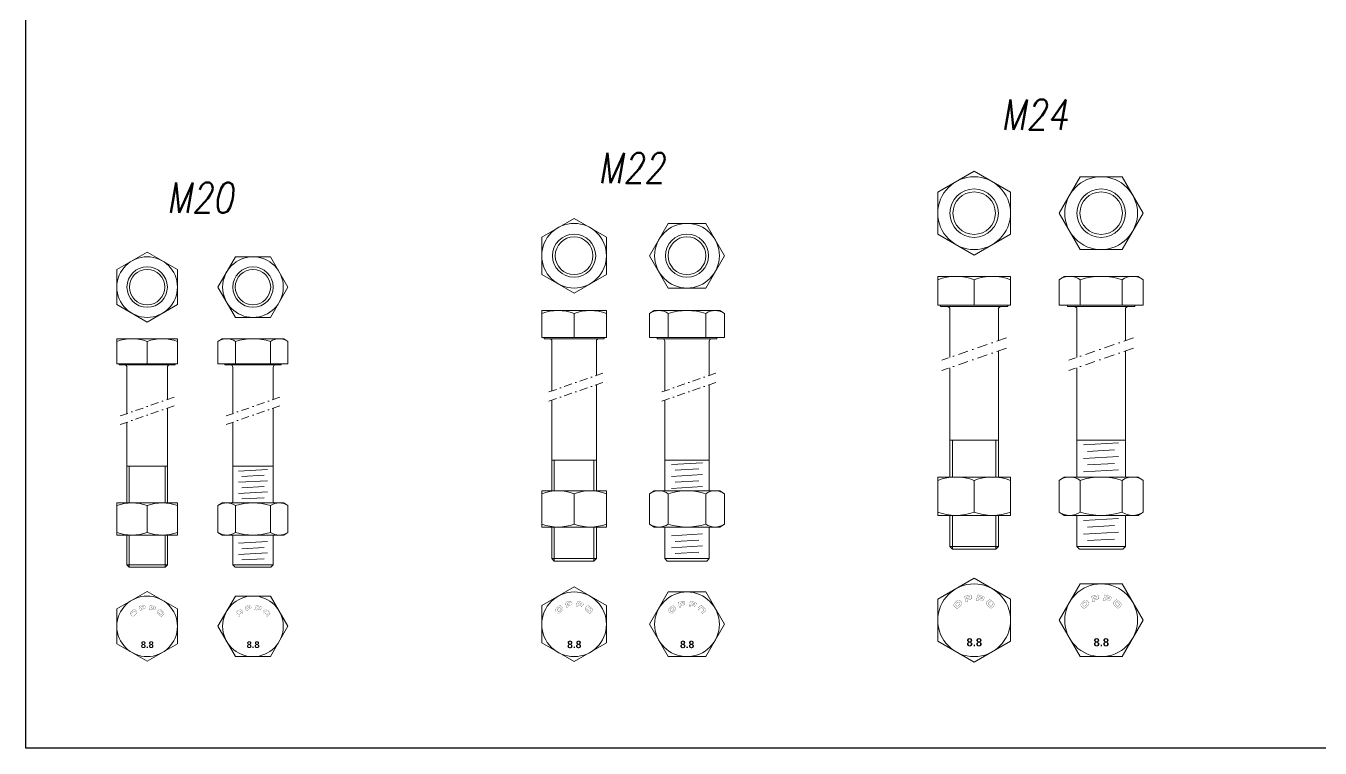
# Model space of a CAD drawing. Header units: millimetres. Extents: x -6949 to 305728, y -55091 to 76684.
# Drawn here: x 452 to 1093, y -47942 to -47584 of the extents above; entities that cross this region are included whole.
import ezdxf
from ezdxf.enums import TextEntityAlignment as Align

# ---------------------------------------------------------------- set-up
doc = ezdxf.new("R2010")
doc.units = ezdxf.units.MM
doc.linetypes.add('TRATTO-PUNTO', pattern=[1, 0.5, -0.25, 0, -0.25])
doc.layers.add('bulloni', color=5, linetype='Continuous', lineweight=18)
doc.styles.add('NEGATIVO', font='swissbo.ttf', dxfattribs={"width": 0.8, "oblique": 10})
doc.styles.add('ROMANS', font='romans.shx', dxfattribs={"width": 0.8, "oblique": 10})

msp = doc.modelspace()

# ---------------------------------------------------------------- linework, layer by layer
at = {"color": 251}
msp.add_lwpolyline([(452.3171, -47226.7957), (1779.3608, -47226.7957), (1779.3608, -47941.7281), (452.3171, -47941.7281)], close=True, dxfattribs=at)
at = {"layer": 'bulloni'}
for p, q in [((939.4185, -47708.2279), (903.4185, -47708.2279)), ((903.4185, -47708.2279), (903.4185, -47722.5613)), ((921.4185, -47709.9031), (921.4185, -47722.5613)), ((939.4185, -47708.2279), (939.4185, -47722.5613)), ((965.9735, -47708.2279), (963.4555, -47709.9031)), ((963.4555, -47709.9031), (963.4555, -47722.5613)), ((1002.5068, -47708.2279), (965.9735, -47708.2279)), ((973.8478, -47722.5613), (973.8478, -47709.9031)), ((994.6324, -47709.9031), (994.6324, -47722.5613)), ((1002.5068, -47708.2279), (1005.0247, -47709.9031)), ((1005.0247, -47709.9031), (1005.0247, -47722.5613)), ((939.4185, -47722.5613), (903.4185, -47722.5613)), ((904.7519, -47722.5613), (904.7519, -47723.2279)), ((938.0852, -47723.2279), (904.7519, -47723.2279)), ((938.0852, -47722.5613), (938.0852, -47723.2279)), ((1005.0247, -47722.5613), (963.4555, -47722.5613)), ((967.5735, -47722.5613), (967.5735, -47723.2279)), ((1000.9068, -47723.2279), (967.5735, -47723.2279)), ((1000.9068, -47722.5613), (1000.9068, -47723.2279)), ((739.5254, -47725.1413), (707.5254, -47725.1413)), ((707.5254, -47725.1413), (707.5254, -47738.5487)), ((723.5254, -47726.6303), (723.5254, -47738.5487)), ((739.5254, -47725.1413), (739.5254, -47738.5487)), ((763.1298, -47725.1413), (760.8916, -47726.6303)), ((760.8916, -47726.6303), (760.8916, -47738.5487)), ((795.6039, -47725.1413), (763.1298, -47725.1413)), ((770.1292, -47738.5487), (770.1292, -47726.6303)), ((788.6044, -47726.6303), (788.6044, -47738.5487)), ((795.6039, -47725.1413), (797.842, -47726.6303)), ((797.842, -47726.6303), (797.842, -47738.5487)), ((909.4185, -47748.3706), (909.4185, -47724.5613)), ((933.4185, -47740.0484), (933.4185, -47724.5613)), ((972.2401, -47748.3706), (972.2401, -47724.5613)), ((996.2401, -47740.0484), (996.2401, -47724.5613)), ((527.3099, -47739.0979), (497.3099, -47739.0979)), ((497.3099, -47739.0979), (497.3099, -47751.5424)), ((512.3099, -47740.4939), (512.3099, -47751.5424)), ((527.3099, -47739.0979), (527.3099, -47751.5424)), ((549.439, -47739.0979), (547.3407, -47740.4939)), ((547.3407, -47740.4939), (547.3407, -47751.5424)), ((579.8834, -47739.0979), (549.439, -47739.0979)), ((556.0009, -47751.5424), (556.0009, -47740.4939)), ((573.3215, -47740.4939), (573.3215, -47751.5424)), ((579.8834, -47739.0979), (581.9817, -47740.4939)), ((581.9817, -47740.4939), (581.9817, -47751.5424)), ((739.5254, -47738.5487), (707.5254, -47738.5487)), ((708.7106, -47738.5487), (708.7106, -47739.1413)), ((738.3402, -47739.1413), (708.7106, -47739.1413)), ((712.5254, -47764.9392), (712.5254, -47740.3264)), ((734.5254, -47757.3105), (734.5254, -47740.3264)), ((738.3402, -47738.5487), (738.3402, -47739.1413)), ((797.842, -47738.5487), (760.8916, -47738.5487)), ((764.552, -47738.5487), (764.552, -47739.1413)), ((794.1816, -47739.1413), (764.552, -47739.1413)), ((768.3668, -47764.9392), (768.3668, -47740.3264)), ((790.3668, -47757.3105), (790.3668, -47740.3264)), ((794.1816, -47738.5487), (794.1816, -47739.1413)), ((933.4185, -47807.5535), (933.4185, -47745.188)), ((996.2401, -47807.5535), (996.2401, -47745.188)), ((527.3099, -47751.5424), (497.3099, -47751.5424)), ((498.421, -47751.5424), (498.421, -47752.0979)), ((526.1988, -47752.0979), (498.421, -47752.0979)), ((502.3099, -47776.1751), (502.3099, -47753.209)), ((522.3099, -47769.24), (522.3099, -47753.209)), ((526.1988, -47751.5424), (526.1988, -47752.0979)), ((581.9817, -47751.5424), (547.3407, -47751.5424)), ((550.7723, -47751.5424), (550.7723, -47752.0979)), ((578.5501, -47752.0979), (550.7723, -47752.0979)), ((554.6612, -47776.1751), (554.6612, -47753.209)), ((574.6612, -47769.24), (574.6612, -47753.209)), ((578.5501, -47751.5424), (578.5501, -47752.0979)), ((909.4185, -47807.5535), (909.4185, -47753.5103)), ((972.2401, -47807.5535), (972.2401, -47753.5103)), ((734.5254, -47814.3196), (734.5254, -47761.8791)), ((790.3668, -47814.3196), (790.3668, -47761.8791)), ((522.3099, -47820.3276), (522.3099, -47773.523)), ((574.6612, -47820.3276), (574.6612, -47773.523)), ((712.5254, -47814.3196), (712.5254, -47769.5078)), ((768.3668, -47814.3196), (768.3668, -47769.5078)), ((502.3099, -47820.3276), (502.3099, -47780.4582)), ((554.6612, -47820.3276), (554.6612, -47780.4582)), ((933.4185, -47789.2279), (909.4185, -47789.2279)), ((910.7519, -47807.5535), (910.7519, -47789.2279)), ((932.0852, -47807.5535), (932.0852, -47789.2279)), ((996.2401, -47789.2279), (972.2401, -47789.2279)), ((975.5735, -47791.6711), (992.9068, -47790.7016)), ((977.5735, -47794.8925), (990.9068, -47794.1468)), ((734.5254, -47799.1413), (712.5254, -47799.1413)), ((713.7106, -47814.3196), (713.7106, -47799.1413)), ((733.3402, -47814.3196), (733.3402, -47799.1413)), ((790.3668, -47799.1413), (768.3668, -47799.1413)), ((771.6631, -47801.3129), (787.0705, -47800.4512)), ((975.5735, -47798.3377), (992.9068, -47797.3683)), ((977.5735, -47801.5592), (990.9068, -47800.8135)), ((522.3099, -47802.0979), (502.3099, -47802.0979)), ((503.421, -47820.3276), (503.421, -47802.0979)), ((521.1988, -47820.3276), (521.1988, -47802.0979)), ((574.6612, -47802.0979), (554.6612, -47802.0979)), ((557.439, -47804.611), (571.8834, -47803.8032)), ((559.1056, -47807.2956), (570.2168, -47806.6741)), ((771.6631, -47807.2388), (787.0705, -47806.3771)), ((773.4409, -47804.1764), (785.2927, -47803.5136)), ((975.5735, -47805.0044), (992.9068, -47804.0349)), ((557.439, -47810.1666), (571.8834, -47809.3587)), ((559.1056, -47812.8512), (570.2168, -47812.2297)), ((771.6631, -47813.1648), (787.0705, -47812.303)), ((773.4409, -47810.1024), (785.2927, -47809.4395)), ((939.4185, -47807.5535), (903.4185, -47807.5535)), ((903.4185, -47807.5535), (903.4185, -47826.5535)), ((921.4185, -47809.2287), (921.4185, -47824.8783)), ((939.4185, -47807.5535), (939.4185, -47826.5535)), ((965.9735, -47807.5535), (963.4555, -47809.2287)), ((963.4555, -47809.2287), (963.4555, -47824.8783)), ((1002.5068, -47807.5535), (965.9735, -47807.5535)), ((973.8478, -47824.8783), (973.8478, -47809.2287)), ((994.6324, -47809.2287), (994.6324, -47824.8783)), ((1002.5068, -47807.5535), (1005.0247, -47809.2287)), ((1005.0247, -47809.2287), (1005.0247, -47824.8783)), ((557.439, -47815.7222), (571.8834, -47814.9143)), ((559.1056, -47818.4067), (570.2168, -47817.7853)), ((739.5254, -47814.3196), (707.5254, -47814.3196)), ((707.5254, -47814.3196), (707.5254, -47832.3196)), ((723.5254, -47815.8086), (723.5254, -47830.8305)), ((739.5254, -47814.3196), (739.5254, -47832.3196)), ((763.1298, -47814.3196), (760.8916, -47815.8086)), ((760.8916, -47815.8086), (760.8916, -47830.8305)), ((795.6039, -47814.3196), (763.1298, -47814.3196)), ((770.1292, -47830.8305), (770.1292, -47815.8086)), ((788.6044, -47815.8086), (788.6044, -47830.8305)), ((795.6039, -47814.3196), (797.842, -47815.8086)), ((797.842, -47815.8086), (797.842, -47830.8305)), ((527.3099, -47820.3276), (497.3099, -47820.3276)), ((497.3099, -47820.3276), (497.3099, -47836.3276)), ((512.3099, -47821.7236), (512.3099, -47834.9316)), ((527.3099, -47820.3276), (527.3099, -47836.3276)), ((549.439, -47820.3276), (547.3407, -47821.7236)), ((547.3407, -47821.7236), (547.3407, -47834.9316)), ((579.8834, -47820.3276), (549.439, -47820.3276)), ((556.0009, -47834.9316), (556.0009, -47821.7236)), ((573.3215, -47821.7236), (573.3215, -47834.9316)), ((579.8834, -47820.3276), (581.9817, -47821.7236)), ((581.9817, -47821.7236), (581.9817, -47834.9316)), ((939.4185, -47826.5535), (903.4185, -47826.5535)), ((909.4185, -47841.8946), (909.4185, -47826.5535)), ((910.7519, -47843.2279), (910.7519, -47826.5535)), ((932.0852, -47843.2279), (932.0852, -47826.5535)), ((933.4185, -47841.8946), (933.4185, -47826.5535)), ((965.9735, -47826.5535), (963.4555, -47824.8783)), ((1002.5068, -47826.5535), (965.9735, -47826.5535)), ((972.2401, -47841.8946), (972.2401, -47826.5535)), ((996.2401, -47841.8946), (996.2401, -47826.5535)), ((1002.5068, -47826.5535), (1005.0247, -47824.8783)), ((739.5254, -47832.3196), (707.5254, -47832.3196)), ((712.5254, -47847.9561), (712.5254, -47832.3196)), ((713.7106, -47849.1413), (713.7106, -47832.3196)), ((733.3402, -47849.1413), (733.3402, -47832.3196)), ((734.5254, -47847.9561), (734.5254, -47832.3196)), ((763.1298, -47832.3196), (760.8916, -47830.8305)), ((795.6039, -47832.3196), (763.1298, -47832.3196)), ((768.3668, -47847.9561), (768.3668, -47832.3196)), ((790.3668, -47847.9561), (790.3668, -47832.3196)), ((795.6039, -47832.3196), (797.842, -47830.8305)), ((975.5735, -47829.1195), (992.9068, -47828.15)), ((977.5735, -47832.341), (990.9068, -47831.5952)), ((527.3099, -47836.3276), (497.3099, -47836.3276)), ((502.3099, -47850.9868), (502.3099, -47836.3276)), ((503.421, -47852.0979), (503.421, -47836.3276)), ((521.1988, -47852.0979), (521.1988, -47836.3276)), ((522.3099, -47850.9868), (522.3099, -47836.3276)), ((549.439, -47836.3276), (547.3407, -47834.9316)), ((579.8834, -47836.3276), (549.439, -47836.3276)), ((554.6612, -47850.9868), (554.6612, -47836.3276)), ((574.6612, -47850.9868), (574.6612, -47836.3276)), ((579.8834, -47836.3276), (581.9817, -47834.9316)), ((771.6631, -47836.6004), (787.0705, -47835.7387)), ((773.4409, -47839.464), (785.2927, -47838.8011)), ((975.5735, -47835.7862), (992.9068, -47834.8167)), ((977.5735, -47839.0076), (990.9068, -47838.2619)), ((557.439, -47840.3409), (571.8834, -47839.533)), ((557.439, -47845.8964), (571.8834, -47845.0885)), ((559.1056, -47843.0254), (570.2168, -47842.404)), ((771.6631, -47842.5263), (787.0705, -47841.6646)), ((773.4409, -47845.3899), (785.2927, -47844.727)), ((910.7519, -47843.2279), (909.4185, -47841.8946)), ((933.4185, -47841.8946), (909.4185, -47841.8946)), ((932.0852, -47843.2279), (910.7519, -47843.2279)), ((933.4185, -47841.8946), (932.0852, -47843.2279)), ((973.5735, -47843.2279), (972.2401, -47841.8946)), ((996.2401, -47841.8946), (972.2401, -47841.8946)), ((994.9068, -47843.2279), (973.5735, -47843.2279)), ((996.2401, -47841.8946), (994.9068, -47843.2279)), ((503.421, -47852.0979), (502.3099, -47850.9868)), ((522.3099, -47850.9868), (502.3099, -47850.9868)), ((521.1988, -47852.0979), (503.421, -47852.0979)), ((522.3099, -47850.9868), (521.1988, -47852.0979)), ((555.7723, -47852.0979), (554.6612, -47850.9868)), ((574.6612, -47850.9868), (554.6612, -47850.9868)), ((573.5501, -47852.0979), (555.7723, -47852.0979)), ((559.1056, -47848.581), (570.2168, -47847.9595)), ((574.6612, -47850.9868), (573.5501, -47852.0979)), ((713.7106, -47849.1413), (712.5254, -47847.9561)), ((734.5254, -47847.9561), (712.5254, -47847.9561)), ((733.3402, -47849.1413), (713.7106, -47849.1413)), ((734.5254, -47847.9561), (733.3402, -47849.1413)), ((769.552, -47849.1413), (768.3668, -47847.9561)), ((790.3668, -47847.9561), (768.3668, -47847.9561)), ((789.1816, -47849.1413), (769.552, -47849.1413)), ((790.3668, -47847.9561), (789.1816, -47849.1413))]:
    msp.add_line(p, q, dxfattribs=at)
at = {"layer": 'bulloni', "linetype": 'TRATTO-PUNTO', "ltscale": 10}
for p, q in [((937.4185, -47738.6614), (905.4185, -47749.7577)), ((1000.2401, -47738.6614), (968.2401, -47749.7577)), ((937.4185, -47743.801), (905.4185, -47754.8973)), ((1000.2401, -47743.801), (968.2401, -47754.8973))]:
    msp.add_line(p, q, dxfattribs=at)
at = {"layer": 'bulloni', "linetype": 'TRATTO-PUNTO', "ltscale": 8}
for p, q in [((737.7476, -47756.1932), (709.3032, -47766.0566)), ((793.589, -47756.1932), (765.1446, -47766.0566)), ((737.7476, -47760.7618), (709.3032, -47770.6251)), ((793.589, -47760.7618), (765.1446, -47770.6251)), ((525.6432, -47768.0841), (498.9765, -47777.331)), ((577.9945, -47768.0841), (551.3279, -47777.331)), ((525.6432, -47772.3671), (498.9765, -47781.614)), ((577.9945, -47772.3671), (551.3279, -47781.614))]:
    msp.add_line(p, q, dxfattribs=at)
at = {"layer": 'bulloni'}
for points in [[(921.4185, -47697.7394), (939.4185, -47687.3471), (939.4185, -47666.5625), (921.4185, -47656.1702), (903.4185, -47666.5625), (903.4185, -47687.3471)], [(963.4555, -47676.9548), (973.8478, -47694.9548), (994.6324, -47694.9548), (1005.0247, -47676.9548), (994.6324, -47658.9548), (973.8478, -47658.9548)], [(723.5254, -47716.4848), (739.5254, -47707.2472), (739.5254, -47688.772), (723.5254, -47679.5344), (707.5254, -47688.772), (707.5254, -47707.2472)], [(760.8916, -47698.0096), (770.1292, -47714.0096), (788.6044, -47714.0096), (797.842, -47698.0096), (788.6044, -47682.0096), (770.1292, -47682.0096)], [(512.3099, -47730.8575), (527.3099, -47722.1972), (527.3099, -47704.8767), (512.3099, -47696.2165), (497.3099, -47704.8767), (497.3099, -47722.1972)], [(547.3407, -47713.537), (556.0009, -47728.537), (573.3215, -47728.537), (581.9817, -47713.537), (573.3215, -47698.537), (556.0009, -47698.537)], [(921.4185, -47899.2324), (939.4185, -47888.8401), (939.4185, -47868.0555), (921.4185, -47857.6632), (903.4185, -47868.0555), (903.4185, -47888.8401)], [(512.3099, -47898.7683), (527.3099, -47890.108), (527.3099, -47872.7875), (512.3099, -47864.1273), (497.3099, -47872.7875), (497.3099, -47890.108)], [(723.5254, -47898.923), (739.5254, -47889.6854), (739.5254, -47871.2102), (723.5254, -47861.9726), (707.5254, -47871.2102), (707.5254, -47889.6854)], [(760.8916, -47880.4478), (770.1292, -47896.4478), (788.6044, -47896.4478), (797.842, -47880.4478), (788.6044, -47864.4478), (770.1292, -47864.4478)], [(963.4555, -47878.4478), (973.8478, -47896.4478), (994.6324, -47896.4478), (1005.0247, -47878.4478), (994.6324, -47860.4478), (973.8478, -47860.4478)], [(547.3407, -47881.4478), (556.0009, -47896.4478), (573.3215, -47896.4478), (581.9817, -47881.4478), (573.3215, -47866.4478), (556.0009, -47866.4478)]]:
    msp.add_lwpolyline(points, close=True, dxfattribs=at)
for points, const_width in [([(508.9373, -47873.8688), (509.638, -47873.6811), (509.4821, -47873.0991), (510.8941, -47872.7207), (511.1999, -47872.5692), (511.3476, -47872.3451), (511.3918, -47872.0791), (511.3552, -47871.8116), (511.3003, -47871.6068), (511.1839, -47871.3029), (510.9881, -47871.0898), (510.6865, -47870.9975), (510.2488, -47871.0452), (508.3192, -47871.5622), (508.9373, -47873.8688)], 0.0904), ([(513.2142, -47873.2573), (513.9149, -47873.445), (514.0709, -47872.8631), (515.4825, -47873.2413), (515.8235, -47873.2631), (516.0635, -47873.1429), (516.2348, -47872.9346), (516.3363, -47872.6845), (516.3912, -47872.4797), (516.4428, -47872.1584), (516.3798, -47871.876), (516.1643, -47871.6451), (515.7614, -47871.4676), (513.8323, -47870.9507), (513.2142, -47873.2573)], 0.0904), ([(561.2886, -47873.8688), (561.9893, -47873.6811), (561.8334, -47873.0991), (563.2454, -47872.7207), (563.5513, -47872.5692), (563.699, -47872.3451), (563.7432, -47872.0791), (563.7065, -47871.8116), (563.6516, -47871.6068), (563.5352, -47871.3029), (563.3394, -47871.0898), (563.0378, -47870.9975), (562.6001, -47871.0452), (560.6706, -47871.5622), (561.2886, -47873.8688)], 0.0904), ([(565.5655, -47873.2573), (566.2663, -47873.445), (566.4222, -47872.8631), (567.8338, -47873.2413), (568.1748, -47873.2631), (568.4148, -47873.1429), (568.5861, -47872.9346), (568.6877, -47872.6845), (568.7426, -47872.4797), (568.7941, -47872.1584), (568.7311, -47871.876), (568.5157, -47871.6451), (568.1127, -47871.4676), (566.1836, -47870.9507), (565.5655, -47873.2573)], 0.0904), ([(717.701, -47872.1154), (717.9787, -47872.5147), (718.0302, -47872.8792), (717.8742, -47873.2436), (717.562, -47873.6255), (716.6418, -47874.5456), (716.2599, -47874.8578), (715.8952, -47875.0143), (715.5225, -47874.9709), (715.1318, -47874.6847), (714.5675, -47874.1204), (714.2813, -47873.7297), (714.2376, -47873.3567), (714.394, -47872.9919), (714.7151, -47872.6189), (715.6352, -47871.6987), (716.0082, -47871.3777), (716.3727, -47871.2216), (716.7374, -47871.2735), (717.1367, -47871.5512), (717.701, -47872.1154)], 0.0994), ([(719.8156, -47872.1109), (720.5863, -47871.9044), (720.4148, -47871.2642), (721.9681, -47870.848), (722.3045, -47870.6814), (722.4669, -47870.4348), (722.5156, -47870.1423), (722.4752, -47869.848), (722.4148, -47869.6227), (722.2868, -47869.2884), (722.0715, -47869.0541), (721.7397, -47868.9524), (721.2582, -47869.0049), (719.1357, -47869.5737), (719.8156, -47872.1109)], 0.0994), ([(720.0718, -47869.9839), (721.2219, -47869.6758), (721.5017, -47869.6768), (721.6298, -47869.871), (721.6553, -47869.9662), (721.65, -47870.1836), (721.4707, -47870.3207), (720.2497, -47870.6479), (720.0718, -47869.9839)], 0.0994), ([(724.5202, -47871.4382), (725.291, -47871.6448), (725.4625, -47871.0046), (727.0153, -47871.4207), (727.3904, -47871.4447), (727.6544, -47871.3124), (727.8428, -47871.0833), (727.9545, -47870.8082), (728.0149, -47870.5828), (728.0716, -47870.2295), (728.0023, -47869.9189), (727.7653, -47869.6648), (727.322, -47869.4695), (725.2, -47868.901), (724.5202, -47871.4382)], 0.0994), ([(725.8055, -47869.7243), (726.9552, -47870.0324), (727.197, -47870.1732), (727.2113, -47870.4055), (727.1858, -47870.5007), (727.0725, -47870.6864), (726.8487, -47870.7154), (725.6276, -47870.3883), (725.8055, -47869.7243)], 0.0994), ([(729.2756, -47872.0437), (728.9979, -47872.443), (728.9464, -47872.8075), (729.1024, -47873.1719), (729.4146, -47873.5538), (730.3348, -47874.4739), (730.7167, -47874.7861), (731.0815, -47874.9426), (731.4541, -47874.8992), (731.8448, -47874.613), (732.4091, -47874.0487), (732.6953, -47873.658), (732.739, -47873.285), (732.5826, -47872.9202), (732.2615, -47872.5472), (731.3414, -47871.627), (730.9684, -47871.306), (730.6039, -47871.1499), (730.2392, -47871.2018), (729.8399, -47871.4795), (729.2756, -47872.0437)], 0.0994), ([(773.5424, -47872.1154), (773.8201, -47872.5147), (773.8717, -47872.8792), (773.7156, -47873.2436), (773.4034, -47873.6255), (772.4832, -47874.5456), (772.1014, -47874.8578), (771.7366, -47875.0143), (771.3639, -47874.9709), (770.9732, -47874.6847), (770.4089, -47874.1204), (770.1227, -47873.7297), (770.079, -47873.3567), (770.2354, -47872.9919), (770.5565, -47872.6189), (771.4766, -47871.6987), (771.8496, -47871.3777), (772.2141, -47871.2216), (772.5789, -47871.2735), (772.9781, -47871.5512), (773.5424, -47872.1154)], 0.0994), ([(775.657, -47872.1109), (776.4278, -47871.9044), (776.2562, -47871.2642), (777.8095, -47870.848), (778.1459, -47870.6814), (778.3084, -47870.4348), (778.357, -47870.1423), (778.3167, -47869.848), (778.2563, -47869.6227), (778.1282, -47869.2884), (777.9129, -47869.0541), (777.5811, -47868.9524), (777.0996, -47869.0049), (774.9771, -47869.5737), (775.657, -47872.1109)], 0.0994), ([(775.9132, -47869.9839), (777.0633, -47869.6758), (777.3431, -47869.6768), (777.4712, -47869.871), (777.4967, -47869.9662), (777.4914, -47870.1836), (777.3121, -47870.3207), (776.0911, -47870.6479), (775.9132, -47869.9839)], 0.0994), ([(780.3616, -47871.4382), (781.1324, -47871.6448), (781.3039, -47871.0046), (782.8567, -47871.4207), (783.2318, -47871.4447), (783.4958, -47871.3124), (783.6842, -47871.0833), (783.7959, -47870.8082), (783.8563, -47870.5828), (783.913, -47870.2295), (783.8437, -47869.9189), (783.6067, -47869.6648), (783.1635, -47869.4695), (781.0415, -47868.901), (780.3616, -47871.4382)], 0.0994), ([(781.647, -47869.7243), (782.7966, -47870.0324), (783.0384, -47870.1732), (783.0527, -47870.4055), (783.0272, -47870.5007), (782.9139, -47870.6864), (782.6901, -47870.7154), (781.4691, -47870.3883), (781.647, -47869.7243)], 0.0994), ([(785.117, -47872.0437), (784.8394, -47872.443), (784.7878, -47872.8075), (784.9439, -47873.1719), (785.2561, -47873.5538), (786.1762, -47874.4739), (786.5581, -47874.7861), (786.9229, -47874.9426), (787.2955, -47874.8992), (787.6863, -47874.613), (788.2505, -47874.0487), (788.5368, -47873.658), (788.5805, -47873.285), (788.424, -47872.9202), (788.103, -47872.5472), (787.1828, -47871.627), (786.8098, -47871.306), (786.4454, -47871.1499), (786.0806, -47871.2018), (785.6813, -47871.4795), (785.117, -47872.0437)], 0.0994), ([(915.0646, -47869.358), (915.3676, -47869.7935), (915.4238, -47870.1911), (915.2535, -47870.5887), (914.913, -47871.0053), (913.9092, -47872.0091), (913.4926, -47872.3497), (913.0946, -47872.5203), (912.6881, -47872.473), (912.2618, -47872.1607), (911.6463, -47871.5452), (911.334, -47871.1189), (911.2863, -47870.712), (911.457, -47870.3141), (911.8073, -47869.9072), (912.8111, -47868.9034), (913.218, -47868.5531), (913.6155, -47868.3828), (914.0135, -47868.4395), (914.4491, -47868.7424), (915.0646, -47869.358)], 0.1084), ([(913.9945, -47869.5949), (913.6155, -47869.3486), (913.4169, -47869.3766), (913.1896, -47869.5472), (912.4511, -47870.2858), (912.2712, -47870.5224), (912.2428, -47870.7213), (912.3189, -47870.9106), (912.4891, -47871.1003), (912.6974, -47871.3086), (912.8964, -47871.4882), (913.0857, -47871.5642), (913.2653, -47871.5359), (913.474, -47871.3652), (914.2691, -47870.5701), (914.4301, -47870.3711), (914.4584, -47870.1915), (914.3828, -47870.0018), (914.2028, -47869.8032), (913.9945, -47869.5949)], 0.1084), ([(917.3714, -47869.353), (918.2123, -47869.1277), (918.0252, -47868.4294), (919.7196, -47867.9753), (920.0866, -47867.7935), (920.2639, -47867.5246), (920.3169, -47867.2054), (920.2729, -47866.8844), (920.207, -47866.6386), (920.0673, -47866.2739), (919.8324, -47866.0183), (919.4705, -47865.9074), (918.9452, -47865.9647), (916.6298, -47866.5851), (917.3714, -47869.353)], 0.1084), ([(917.6509, -47867.0327), (918.9056, -47866.6965), (919.2109, -47866.6976), (919.3506, -47866.9095), (919.3784, -47867.0133), (919.3727, -47867.2505), (919.1771, -47867.4001), (917.845, -47867.757), (917.6509, -47867.0327)], 0.1084), ([(922.5037, -47868.6192), (923.3446, -47868.8445), (923.5317, -47868.1461), (925.2257, -47868.6), (925.6349, -47868.6262), (925.9229, -47868.4819), (926.1284, -47868.232), (926.2503, -47867.9319), (926.3162, -47867.686), (926.378, -47867.3005), (926.3024, -47866.9617), (926.0439, -47866.6846), (925.5603, -47866.4715), (923.2454, -47865.8512), (922.5037, -47868.6192)], 0.1084), ([(923.906, -47866.7494), (925.1601, -47867.0855), (925.4239, -47867.2391), (925.4395, -47867.4926), (925.4117, -47867.5964), (925.2881, -47867.799), (925.0439, -47867.8307), (923.7119, -47867.4738), (923.906, -47866.7494)], 0.1084), ([(927.6915, -47869.2797), (927.3886, -47869.7153), (927.3323, -47870.1129), (927.5026, -47870.5105), (927.8432, -47870.9271), (928.847, -47871.9309), (929.2636, -47872.2714), (929.6615, -47872.4421), (930.068, -47872.3948), (930.4943, -47872.0825), (931.1098, -47871.467), (931.4221, -47871.0407), (931.4698, -47870.6338), (931.2991, -47870.2359), (930.9489, -47869.829), (929.9451, -47868.8252), (929.5382, -47868.4749), (929.1406, -47868.3046), (928.7426, -47868.3612), (928.3071, -47868.6642), (927.6915, -47869.2797)], 0.1084), ([(928.7616, -47869.5167), (929.1406, -47869.2704), (929.3392, -47869.2984), (929.5665, -47869.469), (930.305, -47870.2075), (930.485, -47870.4441), (930.5133, -47870.6431), (930.4373, -47870.8324), (930.267, -47871.0221), (930.0587, -47871.2304), (929.8597, -47871.41), (929.6704, -47871.486), (929.4909, -47871.4577), (929.2822, -47871.287), (928.487, -47870.4918), (928.3261, -47870.2929), (928.2977, -47870.1133), (928.3734, -47869.9236), (928.5534, -47869.725), (928.7616, -47869.5167)], 0.1084), ([(977.8862, -47869.358), (978.1892, -47869.7935), (978.2454, -47870.1911), (978.0751, -47870.5887), (977.7346, -47871.0053), (976.7308, -47872.0091), (976.3142, -47872.3497), (975.9162, -47872.5203), (975.5097, -47872.473), (975.0834, -47872.1607), (974.4679, -47871.5452), (974.1556, -47871.1189), (974.1079, -47870.712), (974.2786, -47870.3141), (974.6289, -47869.9072), (975.6327, -47868.9034), (976.0396, -47868.5531), (976.4371, -47868.3828), (976.8351, -47868.4395), (977.2707, -47868.7424), (977.8862, -47869.358)], 0.1084), ([(976.8161, -47869.5949), (976.4371, -47869.3486), (976.2385, -47869.3766), (976.0113, -47869.5472), (975.2727, -47870.2858), (975.0928, -47870.5224), (975.0644, -47870.7213), (975.1405, -47870.9106), (975.3107, -47871.1003), (975.519, -47871.3086), (975.718, -47871.4882), (975.9073, -47871.5642), (976.0869, -47871.5359), (976.2956, -47871.3652), (977.0907, -47870.5701), (977.2517, -47870.3711), (977.28, -47870.1915), (977.2044, -47870.0018), (977.0244, -47869.8032), (976.8161, -47869.5949)], 0.1084), ([(980.193, -47869.353), (981.0339, -47869.1277), (980.8468, -47868.4294), (982.5412, -47867.9753), (982.9082, -47867.7935), (983.0855, -47867.5246), (983.1385, -47867.2054), (983.0945, -47866.8844), (983.0286, -47866.6386), (982.8889, -47866.2739), (982.654, -47866.0183), (982.2921, -47865.9074), (981.7668, -47865.9647), (979.4514, -47866.5851), (980.193, -47869.353)], 0.1084), ([(980.4725, -47867.0327), (981.7272, -47866.6965), (982.0325, -47866.6976), (982.1722, -47866.9095), (982.2, -47867.0133), (982.1943, -47867.2505), (981.9987, -47867.4001), (980.6666, -47867.757), (980.4725, -47867.0327)], 0.1084), ([(985.3254, -47868.6192), (986.1662, -47868.8445), (986.3533, -47868.1461), (988.0473, -47868.6), (988.4565, -47868.6262), (988.7445, -47868.4819), (988.95, -47868.232), (989.0719, -47867.9319), (989.1378, -47867.686), (989.1996, -47867.3005), (989.124, -47866.9617), (988.8655, -47866.6846), (988.3819, -47866.4715), (986.067, -47865.8512), (985.3254, -47868.6192)], 0.1084), ([(986.7276, -47866.7494), (987.9817, -47867.0855), (988.2455, -47867.2391), (988.2611, -47867.4926), (988.2333, -47867.5964), (988.1097, -47867.799), (987.8655, -47867.8307), (986.5335, -47867.4738), (986.7276, -47866.7494)], 0.1084), ([(990.5131, -47869.2797), (990.2102, -47869.7153), (990.1539, -47870.1129), (990.3242, -47870.5105), (990.6648, -47870.9271), (991.6686, -47871.9309), (992.0852, -47872.2714), (992.4831, -47872.4421), (992.8896, -47872.3948), (993.3159, -47872.0825), (993.9315, -47871.467), (994.2437, -47871.0407), (994.2914, -47870.6338), (994.1207, -47870.2359), (993.7705, -47869.829), (992.7667, -47868.8252), (992.3598, -47868.4749), (991.9622, -47868.3046), (991.5642, -47868.3612), (991.1287, -47868.6642), (990.5131, -47869.2797)], 0.1084), ([(991.5833, -47869.5167), (991.9622, -47869.2704), (992.1608, -47869.2984), (992.3881, -47869.469), (993.1266, -47870.2075), (993.3066, -47870.4441), (993.3349, -47870.6431), (993.2589, -47870.8324), (993.0886, -47871.0221), (992.8803, -47871.2304), (992.6813, -47871.41), (992.4921, -47871.486), (992.3125, -47871.4577), (992.1038, -47871.287), (991.3086, -47870.4918), (991.1477, -47870.2929), (991.1193, -47870.1133), (991.195, -47869.9236), (991.375, -47869.725), (991.5833, -47869.5167)], 0.1084), ([(507.0149, -47873.8729), (507.2674, -47874.2359), (507.3143, -47874.5672), (507.1724, -47874.8985), (506.8886, -47875.2457), (506.0521, -47876.0822), (505.7049, -47876.366), (505.3733, -47876.5082), (505.0345, -47876.4688), (504.6793, -47876.2086), (504.1663, -47875.6956), (503.9061, -47875.3404), (503.8664, -47875.0013), (504.0086, -47874.6697), (504.3005, -47874.3306), (505.137, -47873.4941), (505.4761, -47873.2022), (505.8074, -47873.0603), (506.139, -47873.1075), (506.502, -47873.36), (507.0149, -47873.8729)], 0.0904), ([(506.1232, -47874.0704), (505.8074, -47873.8652), (505.6419, -47873.8884), (505.4525, -47874.0307), (504.837, -47874.6461), (504.6871, -47874.8433), (504.6635, -47875.0091), (504.7268, -47875.1668), (504.8687, -47875.3249), (505.0423, -47875.4984), (505.2081, -47875.6481), (505.3658, -47875.7115), (505.5155, -47875.6879), (505.6894, -47875.5456), (506.352, -47874.883), (506.4861, -47874.7172), (506.5097, -47874.5675), (506.4467, -47874.4095), (506.2967, -47874.244), (506.1232, -47874.0704)], 0.0904), ([(509.1702, -47871.9352), (510.2158, -47871.655), (510.4701, -47871.656), (510.5866, -47871.8325), (510.6097, -47871.9191), (510.605, -47872.1167), (510.442, -47872.2413), (509.3319, -47872.5388), (509.1702, -47871.9352)], 0.0904), ([(514.3827, -47871.6992), (515.4279, -47871.9792), (515.6477, -47872.1072), (515.6607, -47872.3185), (515.6375, -47872.405), (515.5345, -47872.5738), (515.331, -47872.6002), (514.221, -47872.3028), (514.3827, -47871.6992)], 0.0904), ([(517.5373, -47873.8077), (517.2849, -47874.1707), (517.238, -47874.502), (517.3799, -47874.8334), (517.6637, -47875.1805), (518.5002, -47876.017), (518.8474, -47876.3008), (519.179, -47876.443), (519.5178, -47876.4036), (519.873, -47876.1434), (520.386, -47875.6304), (520.6462, -47875.2752), (520.6859, -47874.9361), (520.5437, -47874.6045), (520.2518, -47874.2654), (519.4153, -47873.4289), (519.0762, -47873.137), (518.7449, -47872.9951), (518.4133, -47873.0423), (518.0503, -47873.2948), (517.5373, -47873.8077)], 0.0904), ([(518.4291, -47874.0052), (518.7449, -47873.8), (518.9104, -47873.8233), (519.0998, -47873.9655), (519.7153, -47874.5809), (519.8652, -47874.7781), (519.8888, -47874.9439), (519.8255, -47875.1016), (519.6836, -47875.2597), (519.51, -47875.4333), (519.3442, -47875.5829), (519.1865, -47875.6463), (519.0368, -47875.6227), (518.8629, -47875.4805), (518.2003, -47874.8178), (518.0661, -47874.652), (518.0425, -47874.5024), (518.1056, -47874.3443), (518.2556, -47874.1788), (518.4291, -47874.0052)], 0.0904), ([(559.3663, -47873.8729), (559.6187, -47874.2359), (559.6656, -47874.5672), (559.5237, -47874.8985), (559.2399, -47875.2457), (558.4034, -47876.0822), (558.0562, -47876.366), (557.7246, -47876.5082), (557.3858, -47876.4688), (557.0306, -47876.2086), (556.5177, -47875.6956), (556.2575, -47875.3404), (556.2177, -47875.0013), (556.3599, -47874.6697), (556.6518, -47874.3306), (557.4883, -47873.4941), (557.8274, -47873.2022), (558.1587, -47873.0603), (558.4903, -47873.1075), (558.8533, -47873.36), (559.3663, -47873.8729)], 0.0904), ([(558.4745, -47874.0704), (558.1587, -47873.8652), (557.9932, -47873.8884), (557.8038, -47874.0307), (557.1884, -47874.6461), (557.0384, -47874.8433), (557.0148, -47875.0091), (557.0781, -47875.1668), (557.22, -47875.3249), (557.3936, -47875.4984), (557.5594, -47875.6481), (557.7172, -47875.7115), (557.8668, -47875.6879), (558.0407, -47875.5456), (558.7033, -47874.883), (558.8375, -47874.7172), (558.8611, -47874.5675), (558.798, -47874.4095), (558.6481, -47874.244), (558.4745, -47874.0704)], 0.0904), ([(561.5215, -47871.9352), (562.5671, -47871.655), (562.8215, -47871.656), (562.9379, -47871.8325), (562.9611, -47871.9191), (562.9563, -47872.1167), (562.7933, -47872.2413), (561.6833, -47872.5388), (561.5215, -47871.9352)], 0.0904), ([(566.7341, -47871.6992), (567.7792, -47871.9792), (567.999, -47872.1072), (568.012, -47872.3185), (567.9888, -47872.405), (567.8858, -47872.5738), (567.6824, -47872.6002), (566.5723, -47872.3028), (566.7341, -47871.6992)], 0.0904), ([(569.8887, -47873.8077), (569.6362, -47874.1707), (569.5893, -47874.502), (569.7313, -47874.8334), (570.0151, -47875.1805), (570.8516, -47876.017), (571.1987, -47876.3008), (571.5303, -47876.443), (571.8691, -47876.4036), (572.2243, -47876.1434), (572.7373, -47875.6304), (572.9975, -47875.2752), (573.0372, -47874.9361), (572.895, -47874.6045), (572.6032, -47874.2654), (571.7666, -47873.4289), (571.4276, -47873.137), (571.0963, -47872.9951), (570.7646, -47873.0423), (570.4016, -47873.2948), (569.8887, -47873.8077)], 0.0904), ([(570.7805, -47874.0052), (571.0963, -47873.8), (571.2618, -47873.8233), (571.4512, -47873.9655), (572.0666, -47874.5809), (572.2166, -47874.7781), (572.2402, -47874.9439), (572.1768, -47875.1016), (572.0349, -47875.2597), (571.8613, -47875.4333), (571.6955, -47875.5829), (571.5378, -47875.6463), (571.3881, -47875.6227), (571.2142, -47875.4805), (570.5516, -47874.8178), (570.4175, -47874.652), (570.3939, -47874.5024), (570.4569, -47874.3443), (570.6069, -47874.1788), (570.7805, -47874.0052)], 0.0904), ([(716.72, -47872.3327), (716.3727, -47872.1069), (716.1906, -47872.1325), (715.9822, -47872.289), (715.3053, -47872.9659), (715.1403, -47873.1828), (715.1143, -47873.3652), (715.184, -47873.5387), (715.3401, -47873.7126), (715.531, -47873.9035), (715.7134, -47874.0681), (715.887, -47874.1378), (716.0516, -47874.1119), (716.2429, -47873.9554), (716.9717, -47873.2265), (717.1193, -47873.0441), (717.1453, -47872.8795), (717.0759, -47872.7057), (716.911, -47872.5236), (716.72, -47872.3327)], 0.0994), ([(730.2566, -47872.261), (730.6039, -47872.0352), (730.786, -47872.0608), (730.9944, -47872.2173), (731.6713, -47872.8942), (731.8363, -47873.1111), (731.8623, -47873.2935), (731.7926, -47873.467), (731.6365, -47873.6409), (731.4456, -47873.8318), (731.2632, -47873.9964), (731.0896, -47874.0661), (730.925, -47874.0402), (730.7337, -47873.8837), (730.0049, -47873.1548), (729.8573, -47872.9724), (729.8313, -47872.8078), (729.9007, -47872.634), (730.0657, -47872.4519), (730.2566, -47872.261)], 0.0994), ([(772.5614, -47872.3327), (772.2141, -47872.1069), (772.032, -47872.1325), (771.8237, -47872.289), (771.1467, -47872.9659), (770.9817, -47873.1828), (770.9558, -47873.3652), (771.0254, -47873.5387), (771.1815, -47873.7126), (771.3725, -47873.9035), (771.5549, -47874.0681), (771.7284, -47874.1378), (771.893, -47874.1119), (772.0843, -47873.9554), (772.8132, -47873.2265), (772.9607, -47873.0441), (772.9867, -47872.8795), (772.9173, -47872.7057), (772.7524, -47872.5236), (772.5614, -47872.3327)], 0.0994), ([(786.098, -47872.261), (786.4454, -47872.0352), (786.6274, -47872.0608), (786.8358, -47872.2173), (787.5128, -47872.8942), (787.6777, -47873.1111), (787.7037, -47873.2935), (787.634, -47873.467), (787.4779, -47873.6409), (787.287, -47873.8318), (787.1046, -47873.9964), (786.9311, -47874.0661), (786.7664, -47874.0402), (786.5752, -47873.8837), (785.8463, -47873.1548), (785.6987, -47872.9724), (785.6728, -47872.8078), (785.7421, -47872.634), (785.9071, -47872.4519), (786.098, -47872.261)], 0.0994)]:
    msp.add_lwpolyline(points, dxfattribs=dict(at, const_width=const_width))
for centre, radius in [((921.4185, -47676.9548), 18), ((984.2401, -47676.9548), 18), ((921.4185, -47676.9548), 12), ((921.4185, -47676.9548), 10.5), ((984.2401, -47676.9548), 12), ((984.2401, -47676.9548), 10.5), ((723.5254, -47698.0096), 16), ((779.3668, -47698.0096), 16), ((723.5254, -47698.0096), 10.6667), ((723.5254, -47698.0096), 9.3333), ((779.3668, -47698.0096), 10.6667), ((779.3668, -47698.0096), 9.3333), ((512.3099, -47713.537), 15), ((564.6612, -47713.537), 15), ((512.3099, -47713.537), 10), ((512.3099, -47713.537), 8.75), ((564.6612, -47713.537), 10), ((564.6612, -47713.537), 8.75), ((723.5254, -47880.4478), 16), ((779.3668, -47880.4478), 16), ((921.4185, -47878.4478), 18), ((984.2401, -47878.4478), 18), ((512.3099, -47881.4478), 15), ((564.6612, -47881.4478), 15)]:
    msp.add_circle(centre, radius, dxfattribs=at)
for centre, radius, start, end in [((912.4185, -47733.2418), 25.0138, 68.9120165, 111.0879835), ((930.4185, -47733.2418), 25.0138, 68.9120165, 111.0879835), ((968.6517, -47717.1243), 8.8963, 54.2621471, 125.7378529), ((984.2401, -47741.3005), 33.0726, 71.6858188, 108.3141812), ((999.8286, -47717.1243), 8.8963, 54.2621471, 125.7378529), ((908.0852, -47724.5613), 1.3333, 0, 90), ((934.7519, -47724.5613), 1.3333, 90, 180), ((970.9068, -47724.5613), 1.3333, 0, 90), ((997.5735, -47724.5613), 1.3333, 90, 180), ((715.5254, -47747.3758), 22.2345, 68.9120165, 111.0879835), ((731.5254, -47747.3758), 22.2345, 68.9120165, 111.0879835), ((765.5104, -47733.0491), 7.9079, 54.2621471, 125.7378529), ((779.3668, -47754.5391), 29.3978, 71.6858188, 108.3141812), ((793.2232, -47733.0491), 7.9079, 54.2621471, 125.7378529), ((504.8099, -47759.9428), 20.8448, 68.9120165, 111.0879835), ((519.8099, -47759.9428), 20.8448, 68.9120165, 111.0879835), ((551.6708, -47746.5115), 7.4136, 54.2621471, 125.7378529), ((564.6612, -47766.6584), 27.5605, 71.6858188, 108.3141812), ((577.6516, -47746.5115), 7.4136, 54.2621471, 125.7378529), ((711.3402, -47740.3264), 1.1852, 0, 90), ((735.7106, -47740.3264), 1.1852, 90, 180), ((767.1816, -47740.3264), 1.1852, 0, 90), ((791.552, -47740.3264), 1.1852, 90, 180), ((501.1988, -47753.209), 1.1111, 0, 90), ((523.421, -47753.209), 1.1111, 90, 180), ((553.5501, -47753.209), 1.1111, 0, 90), ((575.7723, -47753.209), 1.1111, 90, 180), ((912.4185, -47832.5674), 25.0138, 68.9120165, 111.0879835), ((930.4185, -47832.5674), 25.0138, 68.9120165, 111.0879835), ((968.6517, -47816.4499), 8.8963, 54.2621471, 125.7378529), ((984.2401, -47840.6261), 33.0726, 71.6858188, 108.3141812), ((999.8286, -47816.4499), 8.8963, 54.2621471, 125.7378529), ((715.5254, -47836.5541), 22.2345, 68.9120165, 111.0879835), ((731.5254, -47836.5541), 22.2345, 68.9120165, 111.0879835), ((765.5104, -47822.2274), 7.9079, 54.2621471, 125.7378529), ((779.3668, -47843.7174), 29.3978, 71.6858188, 108.3141812), ((793.2232, -47822.2274), 7.9079, 54.2621471, 125.7378529), ((504.8099, -47841.1724), 20.8448, 68.9120165, 111.0879835), ((519.8099, -47841.1724), 20.8448, 68.9120165, 111.0879835), ((551.6708, -47827.7412), 7.4136, 54.2621471, 125.7378529), ((564.6612, -47847.888), 27.5605, 71.6858188, 108.3141812), ((577.6516, -47827.7412), 7.4136, 54.2621471, 125.7378529), ((912.4185, -47801.5397), 25.0138, 248.9120165, 291.0879835), ((930.4185, -47801.5397), 25.0138, 248.9120165, 291.0879835), ((968.6517, -47817.6572), 8.8963, 234.2621471, 305.7378529), ((984.2401, -47793.481), 33.0726, 251.6858188, 288.3141812), ((999.8286, -47817.6572), 8.8963, 234.2621471, 305.7378529), ((715.5254, -47810.0851), 22.2345, 248.9120165, 291.0879835), ((731.5254, -47810.0851), 22.2345, 248.9120165, 291.0879835), ((765.5104, -47824.4117), 7.9079, 234.2621471, 305.7378529), ((779.3668, -47802.9217), 29.3978, 251.6858188, 288.3141812), ((793.2232, -47824.4117), 7.9079, 234.2621471, 305.7378529), ((504.8099, -47815.4827), 20.8448, 248.9120165, 291.0879835), ((519.8099, -47815.4827), 20.8448, 248.9120165, 291.0879835), ((551.6708, -47828.914), 7.4136, 234.2621471, 305.7378529), ((564.6612, -47808.7671), 27.5605, 251.6858188, 288.3141812), ((577.6516, -47828.914), 7.4136, 234.2621471, 305.7378529)]:
    msp.add_arc(centre, radius, start, end, dxfattribs=at)

# ---------------------------------------------------------------- texts
at = {"layer": 'bulloni', "style": 'ROMANS', "oblique": 10, "width": 0.8}
for s, p in [('M24', (951.2243, -47635.6878)), ('M22', (751.864, -47662.1645)), ('M20', (538.484, -47676.8127))]:
    msp.add_text(s, height=15, dxfattribs=at).set_placement(p, align=Align.CENTER)
at = {"layer": 'bulloni', "linetype": 'Continuous', "style": 'NEGATIVO'}
for height, p in [(3.3, (509.174, -47892.1683)), (3.3, (561.5253, -47892.1683)), (3.63, (720.0759, -47892.2403)), (3.63, (775.9174, -47892.2403)), (3.96, (917.6555, -47891.3124)), (3.96, (980.4771, -47891.3124))]:
    msp.add_text('8.8', height=height, dxfattribs=at).set_placement(p)

doc.saveas('drawing.dxf')
